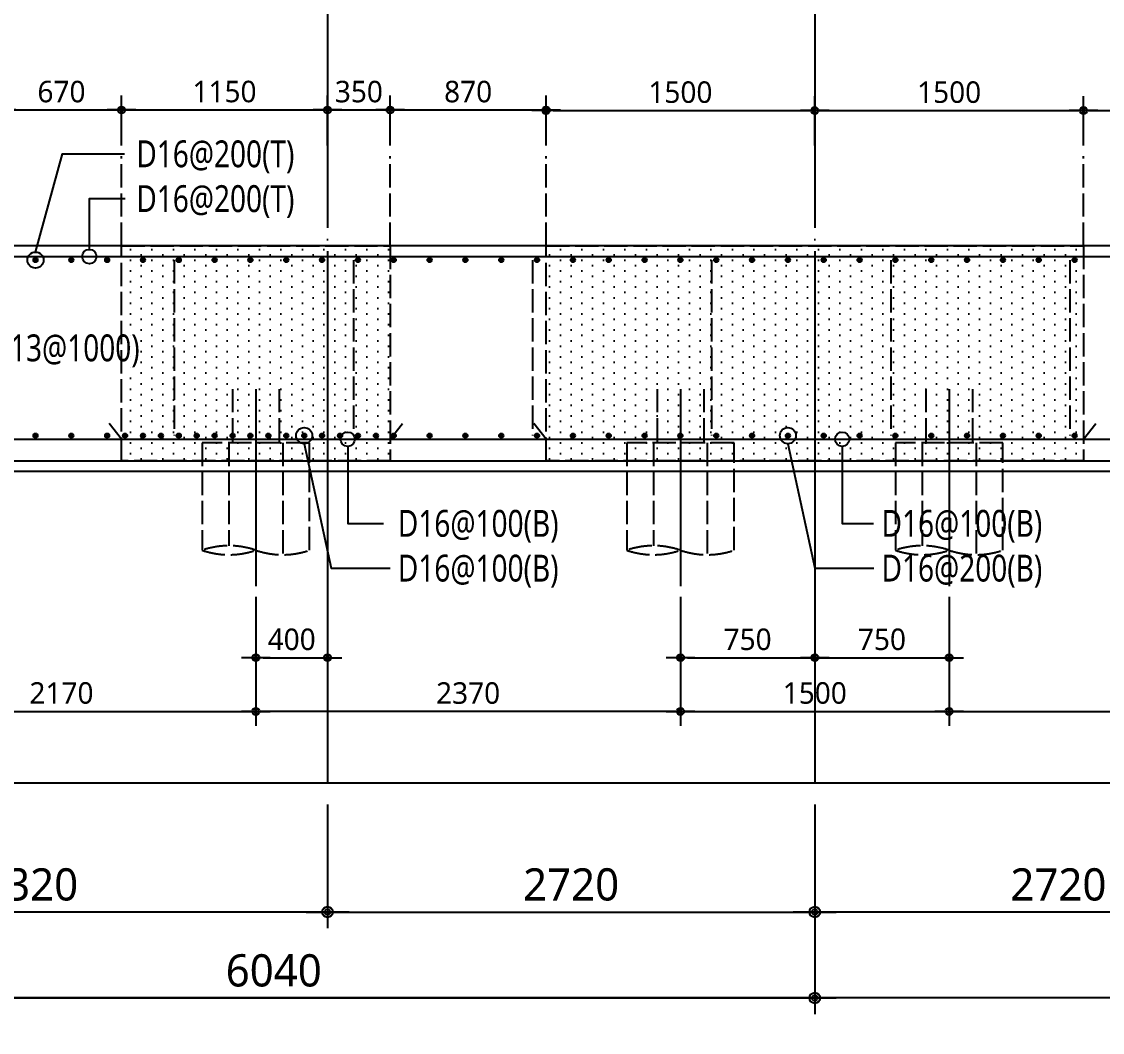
# Model space of a CAD drawing. Header units: millimetres. Extents: x 262481 to 2519995, y -394348 to 364571.
# Drawn here: x 503797 to 509830, y -85504 to -79860 of the extents above; entities that cross this region are included whole.
import ezdxf
from ezdxf.enums import TextEntityAlignment as Align
from ezdxf.xclip import XClip

# ---------------------------------------------------------------- set-up
doc = ezdxf.new("R2010")
doc.units = ezdxf.units.MM
doc.header["$LTSCALE"] = 65
doc.header["$XCLIPFRAME"] = 0
doc.linetypes.add('CEN', pattern=[62, 60, -1, 0, -1])
doc.linetypes.add('HID', pattern=[2.5, 2, -0.5])
doc.layers.get('Defpoints').update_dxf_attribs({"color": 145})
for name, color, linetype in [('BAR', 2, 'Continuous'), ('BAR1', 3, 'Continuous'), ('BARR', 1, 'Continuous'), ('CEN', 1, 'CEN'), ('DIM', 7, 'Continuous'), ('DOT', 3, 'Continuous'), ('LEADER', 7, 'Continuous'), ('PI', 4, 'HID'), ('T', 1, 'Continuous'), ('W1', 11, 'Continuous'), ('XS-기초$0$252', 252, 'Continuous'), ('고임철근', 4, 'HID'), ('버림', 8, 'Continuous'), ('보강구간', 6, 'HID')]:
    doc.layers.add(name, color=color, linetype=linetype)
doc.layers.add('DEFPOINT', color=144, linetype='Continuous', plot=False)
doc.layers.add('TEXT', color=3, linetype='Continuous', lineweight=9)
doc.styles.add('맑은고딕', font='malgun.ttf')
doc.dimstyles.new('DIM_40', dxfattribs={"dimscale": 40, "dimtxt": 3, "dimasz": 1, "dimexe": 2, "dimexo": 1.5, "dimgap": 1, "dimtad": 1, "dimdec": 0, "dimzin": 0, "dimdsep": 46, "dimtxsty": '맑은고딕', "dimblk1": 'DIMDOT', "dimblk2": 'DIMDOT', "dimsah": 1, "dimcen": 0.09, "dimdle": 2, "dimclrd": 7, "dimclre": 7, "dimclrt": 6, "dimadec": 0, "dimazin": 0, "dimtfac": 1, "dimtdec": 0, "dimtix": 1, "dimtmove": 2, "dimatfit": 3, "dimldrblk": 'DIMDOT', "dimfxl": 0, "dimtolj": 1, "dimtzin": 0, "dimarcsym": 0})
doc.dimstyles.new('DIM_60', dxfattribs={"dimscale": 60, "dimtxt": 3, "dimasz": 1, "dimexe": 1.5, "dimexo": 2, "dimgap": 1, "dimtad": 1, "dimdec": 0, "dimzin": 0, "dimdsep": 46, "dimtxsty": '맑은고딕', "dimblk1": 'DIMDOT', "dimblk2": 'DIMDOT', "dimsah": 1, "dimcen": 0.09, "dimdle": 2, "dimclrd": 7, "dimclre": 7, "dimclrt": 3, "dimadec": 0, "dimazin": 0, "dimtfac": 1, "dimtdec": 0, "dimtix": 1, "dimtmove": 2, "dimatfit": 3, "dimldrblk": 'DIMDOT', "dimfxl": 0, "dimtolj": 1, "dimtzin": 0, "dimarcsym": 0})
pattern_1 = [(270, (235484.29, -302471.65), (60, -30), [0, -60])]

# ---------------------------------------------------------------- blocks, each defined once
blk = doc.blocks.new('XS-기초$0$A$C762E058C')
at = {"layer": 'XS-기초$0$252'}
h = blk.add_hatch(color=256, dxfattribs=at)
h.dxf.hatch_style = 1
h.paths.add_polyline_path([(93400, -71500), (92600, -71500), (92600, -72000), (93400, -72000)])
h.paths.add_polyline_path([(85300, -71500), (84500, -71500), (84500, -72000), (85300, -72000)])
h.paths.add_polyline_path([(93400, -63400), (92600, -63400), (92600, -63900), (93400, -63900)])
h.paths.add_polyline_path([(85300, -63400), (84500, -63400), (84500, -63900), (85300, -63900)])
h.paths.add_polyline_path([(93400, -55300), (92600, -55300), (92600, -55800), (93400, -55800)])
h.paths.add_polyline_path([(85300, -55300), (84500, -55300), (84500, -55800), (85300, -55800)])
h.paths.add_polyline_path([(93400, -47200), (92600, -47200), (92600, -47700), (93400, -47700)])
h.paths.add_polyline_path([(85300, -47200), (84500, -47200), (84500, -47700), (85300, -47700)])
h.paths.add_polyline_path([(93400, -39100), (92600, -39100), (92600, -39600), (93400, -39600)])
h.paths.add_polyline_path([(85300, -39100), (84500, -39100), (84500, -39600), (85300, -39600)])
h.paths.add_polyline_path([(73650, -71500), (72850, -71500), (72850, -72000), (73650, -72000)])
h.paths.add_polyline_path([(77850, -71500), (77050, -71500), (77050, -72000), (77850, -72000)])
h.paths.add_polyline_path([(68450, -71500), (67650, -71500), (67650, -72000), (68450, -72000)])
h.paths.add_polyline_path([(73650, -63400), (72850, -63400), (72850, -63900), (73650, -63900)])
h.paths.add_polyline_path([(77850, -63400), (77050, -63400), (77050, -63900), (77850, -63900)])
h.paths.add_polyline_path([(68450, -63400), (67650, -63400), (67650, -63900), (68450, -63900)])
h.paths.add_polyline_path([(73650, -55300), (72850, -55300), (72850, -55800), (73650, -55800)])
h.paths.add_polyline_path([(77850, -55300), (77050, -55300), (77050, -55800), (77850, -55800)])
h.paths.add_polyline_path([(68450, -55300), (67650, -55300), (67650, -55800), (68450, -55800)])
h.paths.add_polyline_path([(73650, -47200), (72850, -47200), (72850, -47700), (73650, -47700)])
h.paths.add_polyline_path([(77850, -47200), (77050, -47200), (77050, -47700), (77850, -47700)])
h.paths.add_polyline_path([(68450, -47200), (67650, -47200), (67650, -47700), (68450, -47700)])
h.paths.add_polyline_path([(73650, -39100), (72850, -39100), (72850, -39600), (73650, -39600)])
h.paths.add_polyline_path([(77850, -39100), (77050, -39100), (77050, -39600), (77850, -39600)])
h.paths.add_polyline_path([(68450, -39100), (67650, -39100), (67650, -39600), (68450, -39600)])
h.paths.add_polyline_path([(73650, -22900), (72850, -22900), (72850, -23400), (73650, -23400)])
h.paths.add_polyline_path([(73650, -31000), (72850, -31000), (72850, -31500), (73650, -31500)])
h.paths.add_polyline_path([(101500, -63400), (100700, -63400), (100700, -63900), (101500, -63900)])
h.paths.add_polyline_path([(101500, -41540), (100700, -41540), (100700, -42040), (101500, -42040)])
h.paths.add_polyline_path([(101500, -35500), (100700, -35500), (100700, -36000), (101500, -36000)])
h.paths.add_polyline_path([(101500, -29350), (100700, -29350), (100700, -29850), (101500, -29850)])
h.paths.add_polyline_path([(101500, -22900), (100700, -22900), (100700, -23400), (101500, -23400)])
h.paths.add_polyline_path([(68450, -22900), (67650, -22900), (67650, -23400), (68450, -23400)])
h.paths.add_polyline_path([(77850, -22900), (77050, -22900), (77050, -23400), (77850, -23400)])
h.paths.add_polyline_path([(85300, -22900), (84500, -22900), (84500, -23400), (85300, -23400)])
h.paths.add_polyline_path([(93400, -31000), (92600, -31000), (92600, -31500), (93400, -31500)])
h.paths.add_polyline_path([(77850, -31000), (77050, -31000), (77050, -31500), (77850, -31500)])
h.paths.add_polyline_path([(85300, -31000), (84500, -31000), (84500, -31500), (85300, -31500)])
h.paths.add_polyline_path([(93400, -22900), (92600, -22900), (92600, -23400), (93400, -23400)])
h.paths.add_polyline_path([(68450, -31000), (67650, -31000), (67650, -31500), (68450, -31500)])
h.paths.add_polyline_path([(101500, -47580), (100700, -47580), (100700, -48080), (101500, -48080)])
h.paths.add_polyline_path([(101500, -55300), (100700, -55300), (100700, -55800), (101500, -55800)])
h.paths.add_polyline_path([(101700, -72000), (101700, -71200), (101200, -71200), (101200, -72000)])
h.paths.add_polyline_path([(125700, -72000), (125700, -71200), (125200, -71200), (125200, -72000)])
h.paths.add_polyline_path([(117700, -72000), (117700, -71200), (117200, -71200), (117200, -72000)])
h.paths.add_polyline_path([(109700, -72000), (109700, -71200), (109200, -71200), (109200, -72000)])
h.paths.add_polyline_path([(136755, -71500), (135955, -71500), (135955, -72000), (136755, -72000)])
h.paths.add_polyline_path([(144555, -71500), (143755, -71500), (143755, -72000), (144555, -72000)])
h.paths.add_polyline_path([(133700, -72000), (133700, -71200), (133200, -71200), (133200, -72000)])
blk = doc.blocks.new('XS-기초')
at = {"layer": 'XS-기초$0$252'}
blk.add_blockref('XS-기초$0$A$C762E058C', (118310, 198300), dxfattribs=at)
blk = doc.blocks.new('DIMDOT')
at = {"layer": 'DIM', "linetype": 'Continuous'}
blk.add_line((-2, 0), (2, 0), dxfattribs=at)
for radius in [0.5, 0.25]:
    blk.add_circle((0, 0), radius, dxfattribs=at)
blk = doc.blocks.new('*D524')
at = {"layer": 'Defpoints', "color": 0, "linetype": 'Continuous', "transparency": 16777216}
for p in [(508224.3, -84111.6), (514264.3, -84111.6), (508224.3, -85311.6)]:
    blk.add_point(p, dxfattribs=at)
at = {"layer": 'DIM', "color": 7, "linetype": 'Continuous', "lineweight": -2, "transparency": 16777216}
for p, q in [((508224.3, -84231.6), (508224.3, -85401.6)), ((514264.3, -84231.6), (514264.3, -85401.6)), ((514204.3, -85311.6), (508284.3, -85311.6))]:
    blk.add_line(p, q, dxfattribs=at)
at = {"layer": 'DIM', "color": 7, "linetype": 'Continuous', "lineweight": -2, "transparency": 16777216, "xscale": 60, "yscale": 60, "zscale": 60, "rotation": 180}
blk.add_blockref('DIMDOT', (508224.3, -85311.6), dxfattribs=at)
at = {"layer": 'DIM', "color": 7, "linetype": 'Continuous', "lineweight": -2, "transparency": 16777216, "xscale": 60, "yscale": 60, "zscale": 60}
blk.add_blockref('DIMDOT', (514264.3, -85311.6), dxfattribs=at)
at = {"layer": 'DIM', "color": 3, "linetype": 'Continuous', "transparency": 16777216, "insert": (511244.3, -85158.7), "char_height": 180, "attachment_point": 5, "style": '맑은고딕'}
blk.add_mtext('\\A1;6040', dxfattribs=at)
blk = doc.blocks.new('*D525')
at = {"layer": 'Defpoints', "color": 0, "linetype": 'Continuous', "transparency": 16777216}
for p in [(508224.3, -84111.6), (510944.3, -84111.6), (508224.3, -84831.6)]:
    blk.add_point(p, dxfattribs=at)
at = {"layer": 'DIM', "color": 7, "linetype": 'Continuous', "lineweight": -2, "transparency": 16777216}
for p, q in [((508224.3, -84231.6), (508224.3, -84921.6)), ((510944.3, -84231.6), (510944.3, -84921.6)), ((510884.3, -84831.6), (508284.3, -84831.6))]:
    blk.add_line(p, q, dxfattribs=at)
at = {"layer": 'DIM', "color": 7, "linetype": 'Continuous', "lineweight": -2, "transparency": 16777216, "xscale": 60, "yscale": 60, "zscale": 60, "rotation": 180}
blk.add_blockref('DIMDOT', (508224.3, -84831.6), dxfattribs=at)
at = {"layer": 'DIM', "color": 7, "linetype": 'Continuous', "lineweight": -2, "transparency": 16777216, "xscale": 60, "yscale": 60, "zscale": 60}
blk.add_blockref('DIMDOT', (510944.3, -84831.6), dxfattribs=at)
at = {"layer": 'DIM', "color": 3, "linetype": 'Continuous', "transparency": 16777216, "insert": (509584.3, -84678.7), "char_height": 180, "attachment_point": 5, "style": '맑은고딕'}
blk.add_mtext('\\A1;2720', dxfattribs=at)
blk = doc.blocks.new('*D590')
at = {"layer": 'Defpoints', "color": 0, "linetype": 'Continuous', "transparency": 16777216}
for p in [(502184.3, -84111.6), (508224.3, -84111.6), (508224.3, -85311.6)]:
    blk.add_point(p, dxfattribs=at)
at = {"layer": 'DIM', "color": 7, "linetype": 'Continuous', "lineweight": -2, "transparency": 16777216}
for p, q in [((502184.3, -84231.6), (502184.3, -85401.6)), ((508224.3, -84231.6), (508224.3, -85401.6)), ((502244.3, -85311.6), (508164.3, -85311.6))]:
    blk.add_line(p, q, dxfattribs=at)
at = {"layer": 'DIM', "color": 7, "linetype": 'Continuous', "lineweight": -2, "transparency": 16777216, "xscale": 60, "yscale": 60, "zscale": 60, "rotation": 180}
blk.add_blockref('DIMDOT', (502184.3, -85311.6), dxfattribs=at)
at = {"layer": 'DIM', "color": 7, "linetype": 'Continuous', "lineweight": -2, "transparency": 16777216, "xscale": 60, "yscale": 60, "zscale": 60}
blk.add_blockref('DIMDOT', (508224.3, -85311.6), dxfattribs=at)
at = {"layer": 'DIM', "color": 3, "linetype": 'Continuous', "transparency": 16777216, "insert": (505204.3, -85158.7), "char_height": 180, "attachment_point": 5, "style": '맑은고딕'}
blk.add_mtext('\\A1;6040', dxfattribs=at)
blk = doc.blocks.new('*D591')
at = {"layer": 'Defpoints', "color": 0, "linetype": 'Continuous', "transparency": 16777216}
for p in [(505504.3, -84111.6), (508224.3, -84111.6), (508224.3, -84831.6)]:
    blk.add_point(p, dxfattribs=at)
at = {"layer": 'DIM', "color": 7, "linetype": 'Continuous', "lineweight": -2, "transparency": 16777216}
for p, q in [((505504.3, -84231.6), (505504.3, -84921.6)), ((508224.3, -84231.6), (508224.3, -84921.6)), ((505564.3, -84831.6), (508164.3, -84831.6))]:
    blk.add_line(p, q, dxfattribs=at)
at = {"layer": 'DIM', "color": 7, "linetype": 'Continuous', "lineweight": -2, "transparency": 16777216, "xscale": 60, "yscale": 60, "zscale": 60, "rotation": 180}
blk.add_blockref('DIMDOT', (505504.3, -84831.6), dxfattribs=at)
at = {"layer": 'DIM', "color": 7, "linetype": 'Continuous', "lineweight": -2, "transparency": 16777216, "xscale": 60, "yscale": 60, "zscale": 60}
blk.add_blockref('DIMDOT', (508224.3, -84831.6), dxfattribs=at)
at = {"layer": 'DIM', "color": 3, "linetype": 'Continuous', "transparency": 16777216, "insert": (506864.3, -84678.7), "char_height": 180, "attachment_point": 5, "style": '맑은고딕'}
blk.add_mtext('\\A1;2720', dxfattribs=at)
blk = doc.blocks.new('*D592')
at = {"layer": 'Defpoints', "color": 0, "linetype": 'Continuous', "transparency": 16777216}
for p in [(502184.3, -84111.6), (505504.3, -84111.6), (502184.3, -84831.6)]:
    blk.add_point(p, dxfattribs=at)
at = {"layer": 'DIM', "color": 7, "linetype": 'Continuous', "lineweight": -2, "transparency": 16777216}
for p, q in [((502184.3, -84231.6), (502184.3, -84921.6)), ((505504.3, -84231.6), (505504.3, -84921.6)), ((505444.3, -84831.6), (502244.3, -84831.6))]:
    blk.add_line(p, q, dxfattribs=at)
at = {"layer": 'DIM', "color": 7, "linetype": 'Continuous', "lineweight": -2, "transparency": 16777216, "xscale": 60, "yscale": 60, "zscale": 60, "rotation": 180}
blk.add_blockref('DIMDOT', (502184.3, -84831.6), dxfattribs=at)
at = {"layer": 'DIM', "color": 7, "linetype": 'Continuous', "lineweight": -2, "transparency": 16777216, "xscale": 60, "yscale": 60, "zscale": 60}
blk.add_blockref('DIMDOT', (505504.3, -84831.6), dxfattribs=at)
at = {"layer": 'DIM', "color": 3, "linetype": 'Continuous', "transparency": 16777216, "insert": (503844.3, -84678.7), "char_height": 180, "attachment_point": 5, "style": '맑은고딕'}
blk.add_mtext('\\A1;3320', dxfattribs=at)
blk = doc.blocks.new('p')
at = {"layer": 'PI'}
for p, q in [((-130, 300), (-130, 0)), ((130, 300), (130, 0)), ((300, 0), (-300, 0)), ((-300, 0), (-300, -600)), ((-150, 0), (-150, -575)), ((150, 0), (150, -625)), ((300, -600), (300, 0))]:
    blk.add_line(p, q, dxfattribs=at)
at = {"layer": 'PI', "color": 6, "linetype": 'Continuous'}
blk.add_line((0, 300, 0), (0, -800, 0), dxfattribs=at)
at = {"layer": 'PI'}
for centre, start, end in [((-150, -1037.5), 71.07536, 108.92464), ((-150, -162.5), 251.07536, 288.92464), ((150, -162.5), 251.07536, 288.92464)]:
    blk.add_arc(centre, 462.5, start, end, dxfattribs=at)
blk = doc.blocks.new('BAR')
at = {"layer": 'BARR'}
h = blk.add_hatch(color=256, dxfattribs=at)
edge = h.paths.add_edge_path()
edge.add_arc((0, 0), 15, 0, 360)
blk.add_circle((0, 0), 15, dxfattribs=at)
blk = doc.blocks.new('*D915')
at = {"layer": 'Defpoints', "color": 0, "linetype": 'Continuous', "transparency": 16777216}
for p in [(507474.3, -83011.6), (508974.3, -83011.6), (508974.3, -83711.6)]:
    blk.add_point(p, dxfattribs=at)
at = {"layer": 'DIM', "color": 7, "linetype": 'Continuous', "lineweight": -2, "transparency": 16777216}
for p, q in [((507474.3, -83071.6), (507474.3, -83791.6)), ((508974.3, -83071.6), (508974.3, -83791.6)), ((507514.3, -83711.6), (508934.3, -83711.6))]:
    blk.add_line(p, q, dxfattribs=at)
at = {"layer": 'DIM', "color": 7, "linetype": 'Continuous', "lineweight": -2, "transparency": 16777216, "xscale": 40, "yscale": 40, "zscale": 40, "rotation": 180}
blk.add_blockref('DIMDOT', (507474.3, -83711.6), dxfattribs=at)
at = {"layer": 'DIM', "color": 7, "linetype": 'Continuous', "lineweight": -2, "transparency": 16777216, "xscale": 40, "yscale": 40, "zscale": 40}
blk.add_blockref('DIMDOT', (508974.3, -83711.6), dxfattribs=at)
at = {"layer": 'DIM', "color": 6, "linetype": 'Continuous', "transparency": 16777216, "insert": (508224.3, -83609.3), "char_height": 120, "attachment_point": 5, "style": '맑은고딕'}
blk.add_mtext('\\A1;1500', dxfattribs=at)
blk = doc.blocks.new('*D916')
at = {"layer": 'Defpoints', "color": 0, "linetype": 'Continuous', "transparency": 16777216}
for p in [(508224.3, -83011.6), (508974.3, -83011.6), (508974.3, -83411.6)]:
    blk.add_point(p, dxfattribs=at)
at = {"layer": 'DIM', "color": 7, "linetype": 'Continuous', "lineweight": -2, "transparency": 16777216}
for p, q in [((508224.3, -83071.6), (508224.3, -83491.6)), ((508974.3, -83071.6), (508974.3, -83491.6)), ((508264.3, -83411.6), (508934.3, -83411.6))]:
    blk.add_line(p, q, dxfattribs=at)
at = {"layer": 'DIM', "color": 7, "linetype": 'Continuous', "lineweight": -2, "transparency": 16777216, "xscale": 40, "yscale": 40, "zscale": 40, "rotation": 180}
blk.add_blockref('DIMDOT', (508224.3, -83411.6), dxfattribs=at)
at = {"layer": 'DIM', "color": 7, "linetype": 'Continuous', "lineweight": -2, "transparency": 16777216, "xscale": 40, "yscale": 40, "zscale": 40}
blk.add_blockref('DIMDOT', (508974.3, -83411.6), dxfattribs=at)
at = {"layer": 'DIM', "color": 6, "linetype": 'Continuous', "transparency": 16777216, "insert": (508599.3, -83309.7), "char_height": 120, "attachment_point": 5, "style": '맑은고딕'}
blk.add_mtext('\\A1;750', dxfattribs=at)
blk = doc.blocks.new('*D928')
at = {"layer": 'Defpoints', "color": 0, "linetype": 'Continuous', "transparency": 16777216}
for p in [(508974.3, -83011.6), (511344.3, -83011.6), (511344.3, -83711.6)]:
    blk.add_point(p, dxfattribs=at)
at = {"layer": 'DIM', "color": 7, "linetype": 'Continuous', "lineweight": -2, "transparency": 16777216}
for p, q in [((508974.3, -83071.6), (508974.3, -83791.6)), ((511344.3, -83071.6), (511344.3, -83791.6)), ((509014.3, -83711.6), (511304.3, -83711.6))]:
    blk.add_line(p, q, dxfattribs=at)
at = {"layer": 'DIM', "color": 7, "linetype": 'Continuous', "lineweight": -2, "transparency": 16777216, "xscale": 40, "yscale": 40, "zscale": 40, "rotation": 180}
blk.add_blockref('DIMDOT', (508974.3, -83711.6), dxfattribs=at)
at = {"layer": 'DIM', "color": 7, "linetype": 'Continuous', "lineweight": -2, "transparency": 16777216, "xscale": 40, "yscale": 40, "zscale": 40}
blk.add_blockref('DIMDOT', (511344.3, -83711.6), dxfattribs=at)
at = {"layer": 'DIM', "color": 6, "linetype": 'Continuous', "transparency": 16777216, "insert": (510159.3, -83609.7), "char_height": 120, "attachment_point": 5, "style": '맑은고딕'}
blk.add_mtext('\\A1;2370', dxfattribs=at)
blk = doc.blocks.new('*D929')
at = {"layer": 'Defpoints', "color": 0, "linetype": 'Continuous', "transparency": 16777216}
for p in [(505104.3, -83011.6), (507474.3, -83011.6), (505104.3, -83711.6)]:
    blk.add_point(p, dxfattribs=at)
at = {"layer": 'DIM', "color": 7, "linetype": 'Continuous', "lineweight": -2, "transparency": 16777216}
for p, q in [((505104.3, -83071.6), (505104.3, -83791.6)), ((507474.3, -83071.6), (507474.3, -83791.6)), ((507434.3, -83711.6), (505144.3, -83711.6))]:
    blk.add_line(p, q, dxfattribs=at)
at = {"layer": 'DIM', "color": 7, "linetype": 'Continuous', "lineweight": -2, "transparency": 16777216, "xscale": 40, "yscale": 40, "zscale": 40, "rotation": 180}
blk.add_blockref('DIMDOT', (505104.3, -83711.6), dxfattribs=at)
at = {"layer": 'DIM', "color": 7, "linetype": 'Continuous', "lineweight": -2, "transparency": 16777216, "xscale": 40, "yscale": 40, "zscale": 40}
blk.add_blockref('DIMDOT', (507474.3, -83711.6), dxfattribs=at)
at = {"layer": 'DIM', "color": 6, "linetype": 'Continuous', "transparency": 16777216, "insert": (506289.3, -83609.7), "char_height": 120, "attachment_point": 5, "style": '맑은고딕'}
blk.add_mtext('\\A1;2370', dxfattribs=at)
blk = doc.blocks.new('*D930')
at = {"layer": 'Defpoints', "color": 0, "linetype": 'Continuous', "transparency": 16777216}
for p in [(502934.3, -83011.6), (505104.3, -83011.6), (505104.3, -83711.6)]:
    blk.add_point(p, dxfattribs=at)
at = {"layer": 'DIM', "color": 7, "linetype": 'Continuous', "lineweight": -2, "transparency": 16777216}
for p, q in [((502934.3, -83071.6), (502934.3, -83791.6)), ((505104.3, -83071.6), (505104.3, -83791.6)), ((502974.3, -83711.6), (505064.3, -83711.6))]:
    blk.add_line(p, q, dxfattribs=at)
at = {"layer": 'DIM', "color": 7, "linetype": 'Continuous', "lineweight": -2, "transparency": 16777216, "xscale": 40, "yscale": 40, "zscale": 40, "rotation": 180}
blk.add_blockref('DIMDOT', (502934.3, -83711.6), dxfattribs=at)
at = {"layer": 'DIM', "color": 7, "linetype": 'Continuous', "lineweight": -2, "transparency": 16777216, "xscale": 40, "yscale": 40, "zscale": 40}
blk.add_blockref('DIMDOT', (505104.3, -83711.6), dxfattribs=at)
at = {"layer": 'DIM', "color": 6, "linetype": 'Continuous', "transparency": 16777216, "insert": (504019.3, -83609.3), "char_height": 120, "attachment_point": 5, "style": '맑은고딕'}
blk.add_mtext('\\A1;2170', dxfattribs=at)
blk = doc.blocks.new('*D932')
at = {"layer": 'Defpoints', "color": 0, "linetype": 'Continuous', "transparency": 16777216}
for p in [(505104.3, -83011.6), (505504.3, -83011.6), (505504.3, -83411.6)]:
    blk.add_point(p, dxfattribs=at)
at = {"layer": 'DIM', "color": 7, "linetype": 'Continuous', "lineweight": -2, "transparency": 16777216}
for p, q in [((505104.3, -83071.6), (505104.3, -83491.6)), ((505504.3, -83071.6), (505504.3, -83491.6)), ((505144.3, -83411.6), (505464.3, -83411.6))]:
    blk.add_line(p, q, dxfattribs=at)
at = {"layer": 'DIM', "color": 7, "linetype": 'Continuous', "lineweight": -2, "transparency": 16777216, "xscale": 40, "yscale": 40, "zscale": 40, "rotation": 180}
blk.add_blockref('DIMDOT', (505104.3, -83411.6), dxfattribs=at)
at = {"layer": 'DIM', "color": 7, "linetype": 'Continuous', "lineweight": -2, "transparency": 16777216, "xscale": 40, "yscale": 40, "zscale": 40}
blk.add_blockref('DIMDOT', (505504.3, -83411.6), dxfattribs=at)
at = {"layer": 'DIM', "color": 6, "linetype": 'Continuous', "transparency": 16777216, "insert": (505304.3, -83309.7), "char_height": 120, "attachment_point": 5, "style": '맑은고딕'}
blk.add_mtext('\\A1;400', dxfattribs=at)
blk = doc.blocks.new('*D935')
at = {"layer": 'Defpoints', "color": 0, "linetype": 'Continuous', "transparency": 16777216}
for p in [(507474.3, -83011.6), (508224.3, -83011.6), (508224.3, -83411.6)]:
    blk.add_point(p, dxfattribs=at)
at = {"layer": 'DIM', "color": 7, "linetype": 'Continuous', "lineweight": -2, "transparency": 16777216}
for p, q in [((507474.3, -83071.6), (507474.3, -83491.6)), ((508224.3, -83071.6), (508224.3, -83491.6)), ((507514.3, -83411.6), (508184.3, -83411.6))]:
    blk.add_line(p, q, dxfattribs=at)
at = {"layer": 'DIM', "color": 7, "linetype": 'Continuous', "lineweight": -2, "transparency": 16777216, "xscale": 40, "yscale": 40, "zscale": 40, "rotation": 180}
blk.add_blockref('DIMDOT', (507474.3, -83411.6), dxfattribs=at)
at = {"layer": 'DIM', "color": 7, "linetype": 'Continuous', "lineweight": -2, "transparency": 16777216, "xscale": 40, "yscale": 40, "zscale": 40}
blk.add_blockref('DIMDOT', (508224.3, -83411.6), dxfattribs=at)
at = {"layer": 'DIM', "color": 6, "linetype": 'Continuous', "transparency": 16777216, "insert": (507849.3, -83309.7), "char_height": 120, "attachment_point": 5, "style": '맑은고딕'}
blk.add_mtext('\\A1;750', dxfattribs=at)
blk = doc.blocks.new('*D942')
at = {"layer": 'Defpoints', "color": 0, "linetype": 'Continuous', "transparency": 16777216}
for p in [(504354.3, -80353.5), (503684.3, -80611.6, 0), (504354.3, -80611.6)]:
    blk.add_point(p, dxfattribs=at)
at = {"layer": 'DIM', "color": 7, "linetype": 'Continuous', "lineweight": -2, "transparency": 16777216}
for p, q in [((503684.3, -80551.6), (503684.3, -80273.5)), ((504354.3, -80551.6), (504354.3, -80273.5)), ((503724.3, -80353.5), (504314.3, -80353.5))]:
    blk.add_line(p, q, dxfattribs=at)
at = {"layer": 'DIM', "color": 7, "linetype": 'Continuous', "lineweight": -2, "transparency": 16777216, "xscale": 40, "yscale": 40, "zscale": 40, "rotation": 180}
blk.add_blockref('DIMDOT', (503684.3, -80353.5), dxfattribs=at)
at = {"layer": 'DIM', "color": 7, "linetype": 'Continuous', "lineweight": -2, "transparency": 16777216, "xscale": 40, "yscale": 40, "zscale": 40}
blk.add_blockref('DIMDOT', (504354.3, -80353.5), dxfattribs=at)
at = {"layer": 'DIM', "color": 6, "linetype": 'Continuous', "transparency": 16777216, "insert": (504019.3, -80251.5), "char_height": 120, "attachment_point": 5, "style": '맑은고딕'}
blk.add_mtext('\\A1;670', dxfattribs=at)
blk = doc.blocks.new('*D943')
at = {"layer": 'Defpoints', "color": 0, "linetype": 'Continuous', "transparency": 16777216}
for p in [(505504.3, -80353.5), (504354.3, -80611.6), (505504.3, -80611.6)]:
    blk.add_point(p, dxfattribs=at)
at = {"layer": 'DIM', "color": 7, "linetype": 'Continuous', "lineweight": -2, "transparency": 16777216}
for p, q in [((504354.3, -80551.6), (504354.3, -80273.5)), ((505504.3, -80551.6), (505504.3, -80273.5)), ((504394.3, -80353.5), (505464.3, -80353.5))]:
    blk.add_line(p, q, dxfattribs=at)
at = {"layer": 'DIM', "color": 7, "linetype": 'Continuous', "lineweight": -2, "transparency": 16777216, "xscale": 40, "yscale": 40, "zscale": 40, "rotation": 180}
blk.add_blockref('DIMDOT', (504354.3, -80353.5), dxfattribs=at)
at = {"layer": 'DIM', "color": 7, "linetype": 'Continuous', "lineweight": -2, "transparency": 16777216, "xscale": 40, "yscale": 40, "zscale": 40}
blk.add_blockref('DIMDOT', (505504.3, -80353.5), dxfattribs=at)
at = {"layer": 'DIM', "color": 6, "linetype": 'Continuous', "transparency": 16777216, "insert": (504929.3, -80251.2), "char_height": 120, "attachment_point": 5, "style": '맑은고딕'}
blk.add_mtext('\\A1;1150', dxfattribs=at)
blk = doc.blocks.new('*D944')
at = {"layer": 'Defpoints', "color": 0, "linetype": 'Continuous', "transparency": 16777216}
for p in [(505854.3, -80353.5), (505504.3, -80611.6), (505854.3, -80611.6)]:
    blk.add_point(p, dxfattribs=at)
at = {"layer": 'DIM', "color": 7, "linetype": 'Continuous', "lineweight": -2, "transparency": 16777216}
for p, q in [((505504.3, -80551.6), (505504.3, -80273.5)), ((505854.3, -80551.6), (505854.3, -80273.5)), ((505544.3, -80353.5), (505814.3, -80353.5))]:
    blk.add_line(p, q, dxfattribs=at)
at = {"layer": 'DIM', "color": 7, "linetype": 'Continuous', "lineweight": -2, "transparency": 16777216, "xscale": 40, "yscale": 40, "zscale": 40, "rotation": 180}
blk.add_blockref('DIMDOT', (505504.3, -80353.5), dxfattribs=at)
at = {"layer": 'DIM', "color": 7, "linetype": 'Continuous', "lineweight": -2, "transparency": 16777216, "xscale": 40, "yscale": 40, "zscale": 40}
blk.add_blockref('DIMDOT', (505854.3, -80353.5), dxfattribs=at)
at = {"layer": 'DIM', "color": 6, "linetype": 'Continuous', "transparency": 16777216, "insert": (505679.3, -80251.5), "char_height": 120, "attachment_point": 5, "style": '맑은고딕'}
blk.add_mtext('\\A1;350', dxfattribs=at)
blk = doc.blocks.new('*D945')
at = {"layer": 'Defpoints', "color": 0, "linetype": 'Continuous', "transparency": 16777216}
for p in [(506724.3, -80353.5), (505854.3, -80611.6), (506724.3, -80611.6, 0)]:
    blk.add_point(p, dxfattribs=at)
at = {"layer": 'DIM', "color": 7, "linetype": 'Continuous', "lineweight": -2, "transparency": 16777216}
for p, q in [((505854.3, -80551.6), (505854.3, -80273.5)), ((506724.3, -80551.6), (506724.3, -80273.5)), ((505894.3, -80353.5), (506684.3, -80353.5))]:
    blk.add_line(p, q, dxfattribs=at)
at = {"layer": 'DIM', "color": 7, "linetype": 'Continuous', "lineweight": -2, "transparency": 16777216, "xscale": 40, "yscale": 40, "zscale": 40, "rotation": 180}
blk.add_blockref('DIMDOT', (505854.3, -80353.5), dxfattribs=at)
at = {"layer": 'DIM', "color": 7, "linetype": 'Continuous', "lineweight": -2, "transparency": 16777216, "xscale": 40, "yscale": 40, "zscale": 40}
blk.add_blockref('DIMDOT', (506724.3, -80353.5), dxfattribs=at)
at = {"layer": 'DIM', "color": 6, "linetype": 'Continuous', "transparency": 16777216, "insert": (506289.3, -80251.5), "char_height": 120, "attachment_point": 5, "style": '맑은고딕'}
blk.add_mtext('\\A1;870', dxfattribs=at)
blk = doc.blocks.new('*D946')
at = {"layer": 'Defpoints', "color": 0, "linetype": 'Continuous', "transparency": 16777216}
for p in [(508224.3, -80356.9), (506724.3, -80611.6, 0), (508224.3, -80611.6)]:
    blk.add_point(p, dxfattribs=at)
at = {"layer": 'DIM', "color": 7, "linetype": 'Continuous', "lineweight": -2, "transparency": 16777216}
for p, q in [((506724.3, -80551.6), (506724.3, -80276.9)), ((508224.3, -80551.6), (508224.3, -80276.9)), ((506764.3, -80356.9), (508184.3, -80356.9))]:
    blk.add_line(p, q, dxfattribs=at)
at = {"layer": 'DIM', "color": 7, "linetype": 'Continuous', "lineweight": -2, "transparency": 16777216, "xscale": 40, "yscale": 40, "zscale": 40, "rotation": 180}
blk.add_blockref('DIMDOT', (506724.3, -80356.9), dxfattribs=at)
at = {"layer": 'DIM', "color": 7, "linetype": 'Continuous', "lineweight": -2, "transparency": 16777216, "xscale": 40, "yscale": 40, "zscale": 40}
blk.add_blockref('DIMDOT', (508224.3, -80356.9), dxfattribs=at)
at = {"layer": 'DIM', "color": 6, "linetype": 'Continuous', "transparency": 16777216, "insert": (507474.3, -80254.6), "char_height": 120, "attachment_point": 5, "style": '맑은고딕'}
blk.add_mtext('\\A1;1500', dxfattribs=at)
blk = doc.blocks.new('*D947')
at = {"layer": 'Defpoints', "color": 0, "linetype": 'Continuous', "transparency": 16777216}
for p in [(509724.3, -80356.9), (508224.3, -80611.6), (509724.3, -80611.6, 0)]:
    blk.add_point(p, dxfattribs=at)
at = {"layer": 'DIM', "color": 7, "linetype": 'Continuous', "lineweight": -2, "transparency": 16777216}
for p, q in [((508224.3, -80551.6), (508224.3, -80276.9)), ((509724.3, -80551.6), (509724.3, -80276.9)), ((508264.3, -80356.9), (509684.3, -80356.9))]:
    blk.add_line(p, q, dxfattribs=at)
at = {"layer": 'DIM', "color": 7, "linetype": 'Continuous', "lineweight": -2, "transparency": 16777216, "xscale": 40, "yscale": 40, "zscale": 40, "rotation": 180}
blk.add_blockref('DIMDOT', (508224.3, -80356.9), dxfattribs=at)
at = {"layer": 'DIM', "color": 7, "linetype": 'Continuous', "lineweight": -2, "transparency": 16777216, "xscale": 40, "yscale": 40, "zscale": 40}
blk.add_blockref('DIMDOT', (509724.3, -80356.9), dxfattribs=at)
at = {"layer": 'DIM', "color": 6, "linetype": 'Continuous', "transparency": 16777216, "insert": (508974.3, -80254.6), "char_height": 120, "attachment_point": 5, "style": '맑은고딕'}
blk.add_mtext('\\A1;1500', dxfattribs=at)
blk = doc.blocks.new('*D948')
at = {"layer": 'Defpoints', "color": 0, "linetype": 'Continuous', "transparency": 16777216}
for p in [(510594.7, -80356.9), (509724.3, -80611.6, 0), (510594.7, -80611.6)]:
    blk.add_point(p, dxfattribs=at)
at = {"layer": 'DIM', "color": 7, "linetype": 'Continuous', "lineweight": -2, "transparency": 16777216}
for p, q in [((509724.3, -80551.6), (509724.3, -80276.9)), ((510594.7, -80551.6), (510594.7, -80276.9)), ((509764.3, -80356.9), (510554.7, -80356.9))]:
    blk.add_line(p, q, dxfattribs=at)
at = {"layer": 'DIM', "color": 7, "linetype": 'Continuous', "lineweight": -2, "transparency": 16777216, "xscale": 40, "yscale": 40, "zscale": 40, "rotation": 180}
blk.add_blockref('DIMDOT', (509724.3, -80356.9), dxfattribs=at)
at = {"layer": 'DIM', "color": 7, "linetype": 'Continuous', "lineweight": -2, "transparency": 16777216, "xscale": 40, "yscale": 40, "zscale": 40}
blk.add_blockref('DIMDOT', (510594.7, -80356.9), dxfattribs=at)
at = {"layer": 'DIM', "color": 6, "linetype": 'Continuous', "transparency": 16777216, "insert": (510159.5, -80254.9), "char_height": 120, "attachment_point": 5, "style": '맑은고딕'}
blk.add_mtext('\\A1;870', dxfattribs=at)

msp = doc.modelspace()

# ---------------------------------------------------------------- hatches: boundary and pattern name
at = {"layer": 'DOT'}
h = msp.add_hatch(dxfattribs=at)
h.set_pattern_fill('DOTS', color=256, scale=60, angle=-90, style=0)
h.set_pattern_definition(pattern_1)
h.paths.add_polyline_path([(504354.3, -82311.6), (504354.3, -81111.6), (505854.3, -81111.6), (505854.3, -82311.6)])
h = msp.add_hatch(dxfattribs=at)
h.set_pattern_fill('DOTS', color=256, scale=60, angle=-90, style=0)
h.set_pattern_definition(pattern_1)
h.paths.add_polyline_path([(506724.3, -82311.6), (506724.3, -81111.6), (509724.3, -81111.6), (509724.3, -82311.6)])

# ---------------------------------------------------------------- linework, layer by layer
at = {"layer": 'BAR1'}
for p, q in [((492144.3, -81171.6), (522689.3, -81171.6)), ((504354.3, -82191.6), (504285.6, -82103.7)), ((505854.3, -82191.6, 0), (505923, -82103.7, 0)), ((506724.3, -82191.6), (506655.6, -82103.7)), ((509724.3, -82191.6, 0), (509793, -82103.7, 0)), ((494494.3, -82191.6), (522534.3, -82191.6))]:
    msp.add_line(p, q, dxfattribs=at)
at = {"layer": 'CEN'}
for p, q in [((505504.3, -77111.6), (505504.3, -84111.6)), ((508224.3, -77111.6), (508224.3, -84111.6))]:
    msp.add_line(p, q, dxfattribs=at)
at = {"layer": 'DEFPOINT'}
for points in [[(490344.3, -54986.6), (531884.3, -54986.6), (531884.3, -85311.6), (490344.3, -85311.6)], [(492144.3, -56186.6), (530384.3, -56186.6), (530384.3, -84111.6), (492144.3, -84111.6)]]:
    msp.add_lwpolyline(points, close=True, dxfattribs=at)
at = {"layer": 'LEADER', "color": 7}
for points in [[(503874.3, -81146.6), (504024.3, -80598.4), (504370.2, -80598.4)], [(504175, -81131.6), (504175, -80848.4), (504375, -80848.4)], [(505374.3, -82216.6), (505524.3, -82911.6), (505853.4, -82911.6)], [(508074.3, -82216.6), (508224.3, -82911.6), (508553.4, -82911.6)], [(505617.2, -82231.6), (505617.2, -82661.6), (505817.2, -82661.6)], [(508377.4, -82231.6), (508377.4, -82661.6), (508552.7, -82661.6)]]:
    msp.add_lwpolyline(points, dxfattribs=at)
for centre, radius in [((504175, -81171.6), 40), ((503874.3, -81191.6), 45), ((505374.3, -82171.6), 45), ((505617.2, -82191.6), 40), ((508074.3, -82171.6), 45), ((508377.4, -82191.6), 40)]:
    msp.add_circle(centre, radius, dxfattribs=at)
at = {"layer": 'W1'}
for p, q in [((520319.3, -81111.6), (496084.3, -81111.6)), ((494434.3, -82311.6), (523584.3, -82311.6))]:
    msp.add_line(p, q, dxfattribs=at)
at = {"layer": '고임철근'}
for p, q in [((504648.6, -81191.6), (504648.6, -82171.6)), ((505648.6, -81191.6), (505648.6, -82171.6)), ((506648.6, -81191.6), (506648.6, -82171.6)), ((507648.6, -81191.6), (507648.6, -82171.6)), ((508648.6, -81191.6), (508648.6, -82171.6)), ((509648.6, -81191.6), (509648.6, -82171.6))]:
    msp.add_line(p, q, dxfattribs=at)
at = {"layer": '버림'}
msp.add_lwpolyline([(523584.3, -82371.6), (494334.3, -82371.6)], dxfattribs=at)
at = {"layer": '보강구간'}
for p, q in [((504354.3, -81111.6), (504354.3, -80611.6)), ((505854.3, -81111.6), (505854.3, -80611.6)), ((506724.3, -81111.6), (506724.3, -80611.6)), ((509724.3, -81111.6), (509724.3, -80611.6))]:
    msp.add_line(p, q, dxfattribs=at)
for points in [[(504354.3, -82311.6), (504354.3, -81111.6), (505854.3, -81111.6), (505854.3, -82311.6), (504354.3, -82311.6)], [(506724.3, -82311.6), (506724.3, -81111.6), (509724.3, -81111.6), (509724.3, -82311.6), (506724.3, -82311.6)]]:
    msp.add_lwpolyline(points, dxfattribs=at)

# ---------------------------------------------------------------- block references
ref = msp.add_blockref('XS-기초', (664734.3, -301221.6), dxfattribs=dict(rotation=90))
XClip(ref).set_block_clipping_path([(221610.0000000002, 141650.0000000168), (245034.9999999982, 172590.0000000082)])
ref = msp.add_blockref('XS-기초', (321634.3, -207201.6))
XClip(ref).set_block_clipping_path([(221470.0000000022, 130890.0000000024), (254429.9999999936, 145455.0000000008)])
at = {"layer": 'BAR', "xscale": 0.8, "yscale": 0.8, "zscale": 0.8, "rotation": 270}
for p in [(503874.3, -81191.6), (504074.3, -81191.6), (504274.3, -81191.6), (504474.3, -81191.6), (504674.3, -81191.6), (504874.3, -81191.6), (505074.3, -81191.6), (505274.3, -81191.6), (505474.3, -81191.6), (505674.3, -81191.6), (505874.3, -81191.6), (506074.3, -81191.6), (506274.3, -81191.6), (506474.3, -81191.6), (506674.3, -81191.6), (506874.3, -81191.6), (507074.3, -81191.6), (507274.3, -81191.6), (507474.3, -81191.6), (507674.3, -81191.6), (507874.3, -81191.6), (508074.3, -81191.6), (508274.3, -81191.6), (508474.3, -81191.6), (508674.3, -81191.6), (508874.3, -81191.6), (509074.3, -81191.6), (509274.3, -81191.6), (509474.3, -81191.6), (509674.3, -81191.6), (503874.3, -82171.6), (504074.3, -82171.6), (504274.3, -82171.6), (504374.3, -82171.6), (504474.3, -82171.6), (504574.3, -82171.6), (504674.3, -82171.6), (504774.3, -82171.6), (504874.3, -82171.6), (504974.3, -82171.6), (505074.3, -82171.6), (505174.3, -82171.6), (505274.3, -82171.6), (505374.3, -82171.6), (505474.3, -82171.6), (505574.3, -82171.6), (505674.3, -82171.6), (505774.3, -82171.6), (505874.3, -82171.6), (506074.3, -82171.6), (506274.3, -82171.6), (506474.3, -82171.6), (506674.3, -82171.6), (506874.3, -82171.6), (507074.3, -82171.6), (507274.3, -82171.6), (507474.3, -82171.6), (507674.3, -82171.6), (507874.3, -82171.6), (508074.3, -82171.6), (508274.3, -82171.6), (508474.3, -82171.6), (508674.3, -82171.6), (508874.3, -82171.6), (509074.3, -82171.6), (509274.3, -82171.6), (509474.3, -82171.6), (509674.3, -82171.6)]:
    msp.add_blockref('BAR', p, dxfattribs=at)
at = {"layer": 'PI'}
for p in [(505104.3, -82211.6, 0), (507474.3, -82211.6, 0), (508974.3, -82211.6, 0)]:
    msp.add_blockref('p', p, dxfattribs=at)

# ---------------------------------------------------------------- texts
at = {"layer": 'T', "style": '맑은고딕', "width": 0.8}
for s, p in [('D16@200(T)', (504437.3, -80598.4)), ('D16@200(T)', (504437.3, -80848.4)), ('D16@100(B)', (505897.2, -82661.6)), ('D16@100(B)', (508597.2, -82661.6)), ('D16@100(B)', (505897.2, -82911.6)), ('D16@200(B)', (508597.2, -82911.6))]:
    msp.add_text(s, height=150, dxfattribs=at).set_placement(p, align=Align.MIDDLE_LEFT)
at = {"layer": 'TEXT', "style": '맑은고딕', "width": 0.8}
msp.add_text('고임철근(D13@1000)', height=150, dxfattribs=at).set_placement((502968.6, -81681.6), align=Align.MIDDLE_LEFT)

# ---------------------------------------------------------------- dimensions: what is measured, and where the dimension line sits
at = {"layer": 'DIM', "linetype": 'Continuous'}
for base, p1, p2, picture, middle in [((504354.3, -80353.5), (503684.3, -80611.6, 0), (504354.3, -80611.6), '*D942', (504019.3, -80251.5)), ((505504.3, -80353.5), (504354.3, -80611.6), (505504.3, -80611.6), '*D943', (504929.3, -80251.2)), ((505854.3, -80353.5), (505504.3, -80611.6), (505854.3, -80611.6), '*D944', (505679.3, -80251.5)), ((506724.3, -80353.5), (505854.3, -80611.6), (506724.3, -80611.6, 0), '*D945', (506289.3, -80251.5)), ((508224.3, -80356.9), (506724.3, -80611.6, 0), (508224.3, -80611.6), '*D946', (507474.3, -80254.6)), ((509724.3, -80356.9), (508224.3, -80611.6), (509724.3, -80611.6, 0), '*D947', (508974.3, -80254.6)), ((510594.7, -80356.9), (509724.3, -80611.6, 0), (510594.7, -80611.6), '*D948', (510159.5, -80254.9)), ((505104.3, -83711.6), (502934.3, -83011.6), (505104.3, -83011.6), '*D930', (504019.3, -83609.3)), ((505504.3, -83411.6), (505104.3, -83011.6), (505504.3, -83011.6), '*D932', (505304.3, -83309.7)), ((508974.3, -83711.6), (507474.3, -83011.6), (508974.3, -83011.6), '*D915', (508224.3, -83609.3)), ((508224.3, -83411.6), (507474.3, -83011.6), (508224.3, -83011.6), '*D935', (507849.3, -83309.7)), ((508974.3, -83411.6), (508224.3, -83011.6), (508974.3, -83011.6), '*D916', (508599.3, -83309.7)), ((511344.3, -83711.6), (508974.3, -83011.6), (511344.3, -83011.6), '*D928', (510159.3, -83609.7))]:
    dim = msp.add_linear_dim(base=base, p1=p1, p2=p2, dimstyle='DIM_40', override={"dimtix": 1, "dimatfit": 3}, dxfattribs=at)
    dim.commit()
    dim.dimension.update_dxf_attribs({"geometry": picture, "text_midpoint": middle})
dim = msp.add_linear_dim(base=(505104.3, -83711.6), p1=(507474.3, -83011.6), p2=(505104.3, -83011.6), angle=180, dimstyle='DIM_40', override={"dimtix": 1, "dimatfit": 3}, dxfattribs=at)
dim.commit()
dim.dimension.update_dxf_attribs({"geometry": '*D929', "text_midpoint": (506289.3, -83609.7)})
for base, p1, picture, middle in [((508224.3, -85311.6), (502184.3, -84111.6), '*D590', (505204.3, -85158.7)), ((508224.3, -84831.6), (505504.3, -84111.6), '*D591', (506864.3, -84678.7))]:
    dim = msp.add_linear_dim(base=base, p1=p1, p2=(508224.3, -84111.6), dimstyle='DIM_60', dxfattribs=at)
    dim.commit()
    dim.dimension.update_dxf_attribs({"geometry": picture, "text_midpoint": middle})
for base, p1, p2, picture, middle in [((502184.3, -84831.6), (505504.3, -84111.6), (502184.3, -84111.6), '*D592', (503844.3, -84678.7)), ((508224.3, -85311.6), (514264.3, -84111.6), (508224.3, -84111.6), '*D524', (511244.3, -85158.7)), ((508224.3, -84831.6), (510944.3, -84111.6), (508224.3, -84111.6), '*D525', (509584.3, -84678.7))]:
    dim = msp.add_linear_dim(base=base, p1=p1, p2=p2, angle=180, dimstyle='DIM_60', dxfattribs=at)
    dim.commit()
    dim.dimension.update_dxf_attribs({"geometry": picture, "text_midpoint": middle})

doc.saveas('drawing.dxf')
